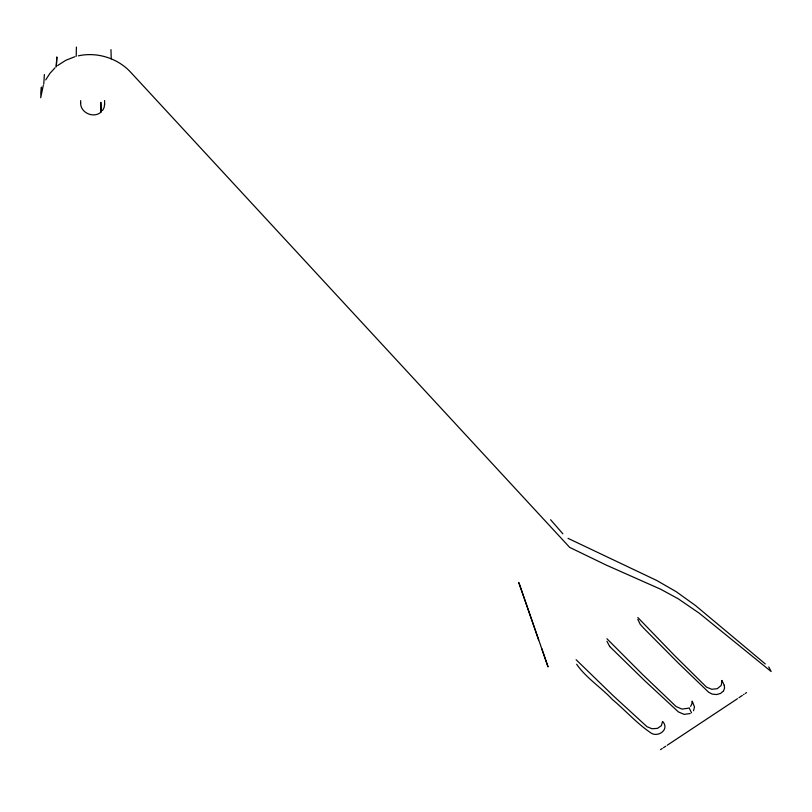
<?xml version="1.0" encoding="UTF-8"?>
<svg xmlns="http://www.w3.org/2000/svg" width="812" height="812" viewBox="0 0 812 812"><rect width="100%" height="100%" fill="white"/><g stroke="black" fill="none" stroke-linecap="round" stroke-linejoin="round"><path stroke-width="1.22" d="M104.636 103.966L104.139 107.438L102.515 110.533M100.404 112.614C92.964 118.41 80.266 112.492 80.632 102.86M80.632 103.063L80.662 100.627M76.196 56.353L76.399 47.076M43.746 84.184L44.386 74.562M43.3 85.341L40.691 97.724L41.432 87.148L41.382 93.867M45.716 79.911L49.857 73.445L55.094 67.721M693.56 710.733L694.483 706.927L692.484 701.801M723.593 690.768L724.568 688.058L724.243 685.328M723.512 690.88L720.63 693.397L716.58 694.554L712.226 694.108L708.612 692.21L677.959 662.714L643.703 628.183L640.181 624.276L637.806 619.343M690.565 706.42L691.936 703.852L691.986 701.101M57.581 65.579L65.711 60.342L74.856 56.718M745.304 693.418L746.512 692.585M743.538 694.625L744.127 694.23M742.391 695.407L738.94 697.721M667.22 745.233L737.469 698.706M665.749 746.208L663.404 747.74M662.267 748.481L660.501 749.618M688.17 708.216L681.918 709.099L676.142 706.562L642.373 674.295L606.929 638.739M690.23 713.525L684.11 714.367L678.456 711.962L644.718 680.73L609.69 646.494M78.368 55.835C97.278 51.663 118.136 58.302 131.097 72.694L569.669 547.389L606.188 565.061L660.785 589.289L678.193 598.769L699.173 613.141L771.167 671.534L768.71 666.875M568.035 538.346L656.603 580.407L676.183 591.664L695.579 605.61L765.32 663.952M576.114 659.72L613.101 695.62L647.022 726.73L652.016 728.76L657.476 728.364L661.425 725.634L662.531 721.472M637.826 617.526L674.569 655.568L706.552 687.165L711.819 689.297L717.341 688.657L721.249 685.389L721.909 680.842M550.587 519.731L562.878 533.829M609.69 646.494L606.95 641.287M721.909 680.446L724.223 685.277M689.073 707.709L691.53 712.804M662.957 721.817C669.372 729.288 658.938 737.073 651.853 733.54C637.461 724.071 625.697 710.642 612.471 699.568C601.083 687.439 586.122 677.939 576.652 664.246M518.777 582.377L548.059 666.906L541.726 648.575M518.959 583.097L538.62 639.876M110.96 49.593L111.244 58.85M104.565 100.536L104.636 104.169M100.891 102.353L101.033 112.127M100.739 102.485L100.881 112.249M56.87 57.144L56.241 66.696L56.87 57.144"/></g></svg>
